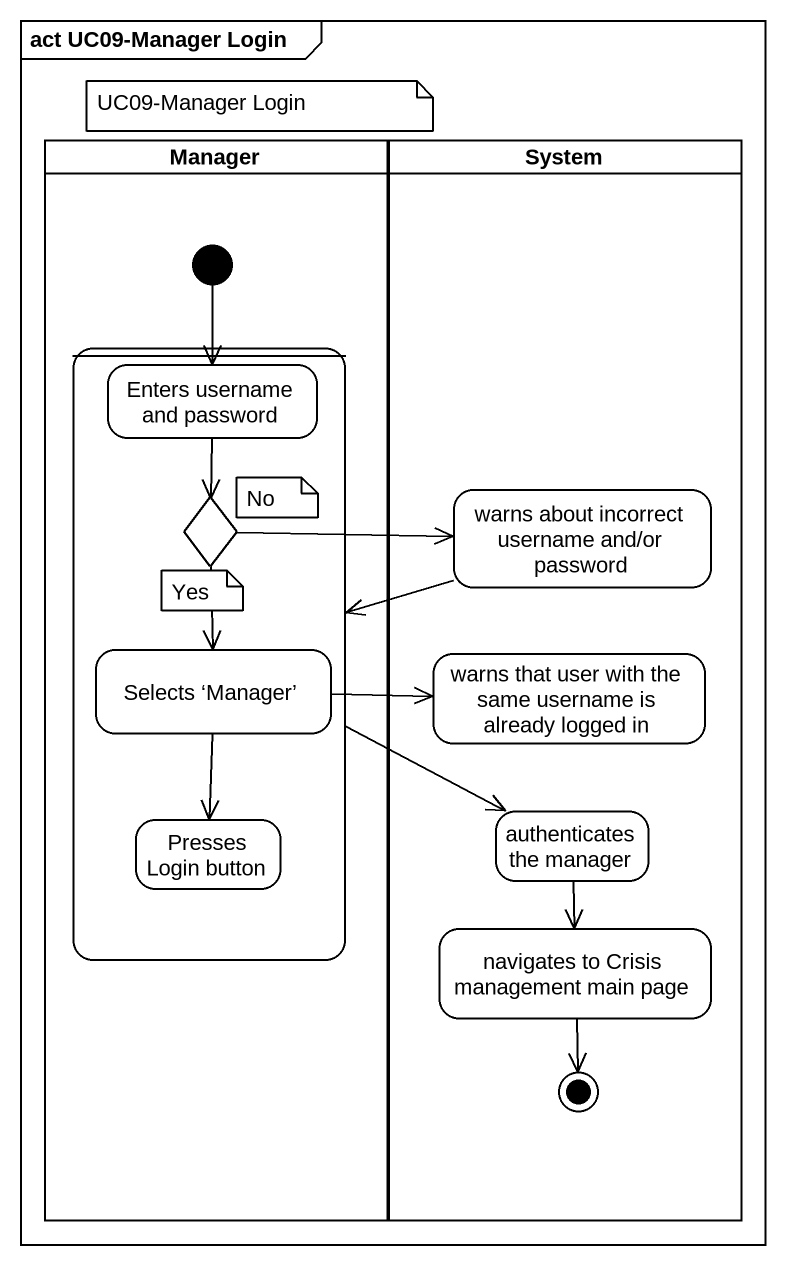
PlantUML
@startuml
mainframe act UC09-Manager Login
hide empty description
state Manager <<partition>> {
  state initial1 <<start>>
  state " " as state1 {
    state "Enters username and password" as Enters_username_and_password
    state choice1 <<choice>>
    state "Selects ‘Manager’" as Selects_Manager
    state "Presses Login button" as Presses_Login_button
  }
}
state System <<partition>> {
  state "warns about incorrect username and/or password" as warns_about_incorrect
  state "warns that user with the same username is already logged in" as warns_that_user_with_the
  state "authenticates the manager" as authenticates_the_manager
  state "navigates to Crisis management main page" as navigates_to_Crisis
  navigates_to_Crisis --> [*]
}
initial1 --> Enters_username_and_password
state1 -right-> authenticates_the_manager
Enters_username_and_password --> choice1
choice1 -right-> warns_about_incorrect
choice1 --> Selects_Manager
warns_about_incorrect -left-> state1
Selects_Manager -right-> warns_that_user_with_the
Selects_Manager --> Presses_Login_button
authenticates_the_manager --> navigates_to_Crisis
note as N1
  UC09-Manager Login
end note
note as N2
  No
end note
note as N3
  Yes
end note
@enduml
